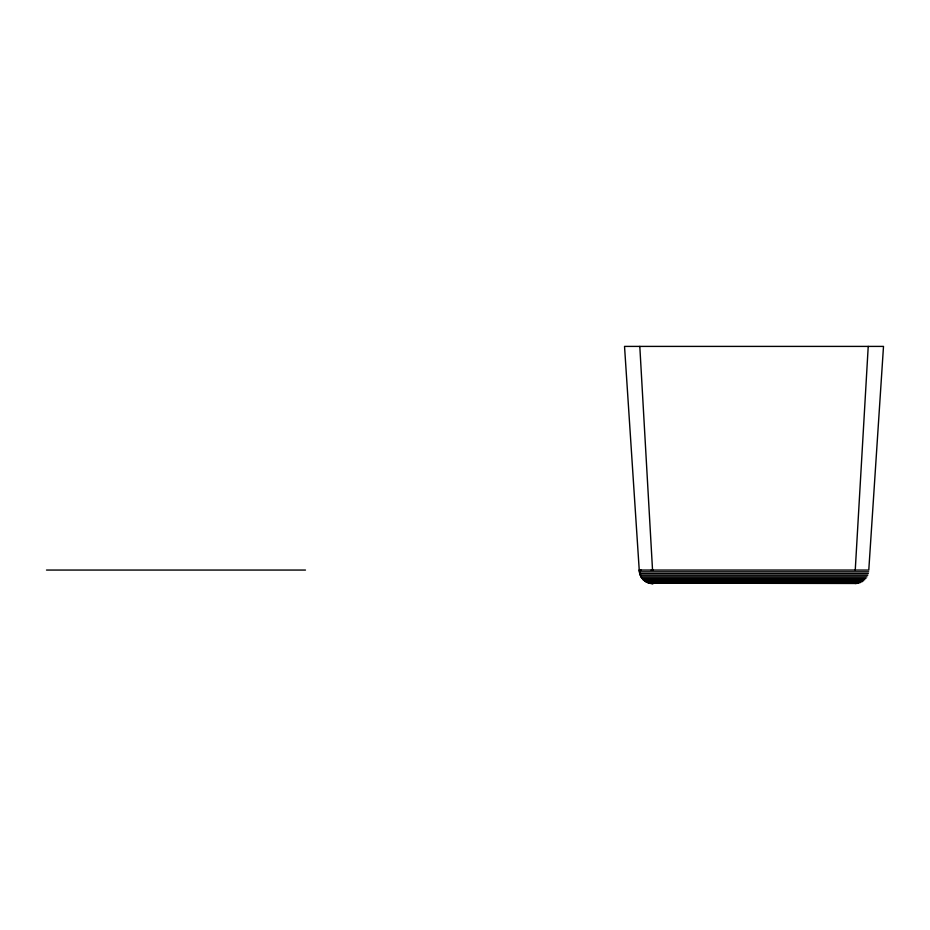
<?xml version="1.0" encoding="UTF-8"?>
<svg xmlns="http://www.w3.org/2000/svg" width="930" height="930" viewBox="0 0 930 930"><rect width="100%" height="100%" fill="white"/><g stroke="black" fill="none" stroke-linecap="round" stroke-linejoin="round"><path stroke-width="1.4" d="M855.251 570.055L868.225 346.402M855.251 583.133L855.251 582.564M855.333 583.598L858.762 583.133L649.198 583.133C644.037 581.762 640.014 577.123 639.352 571.822L624.53 346.402L883.5 346.402L868.783 570.055L639.247 570.055L641.014 576.763M652.535 570.055L639.805 346.402M639.363 570.055L641.014 570.055M651.244 570.055L652.779 570.055M653.313 583.598L649.233 583.133L652.779 583.598L649.268 583.133L651.023 583.482M46.5 570.055L305.47 570.055M639.352 571.822L868.678 571.822M639.701 573.566L868.329 573.566M640.27 575.24L867.76 575.24M866.981 576.832L641.049 576.832L643.188 579.634L647.571 582.564L860.483 582.564M642.025 578.297L866.004 578.297M643.188 579.634L864.842 579.634M644.513 580.797L863.528 580.797M645.99 581.785L862.063 581.785M855.251 583.47L652.325 583.133"/></g></svg>
